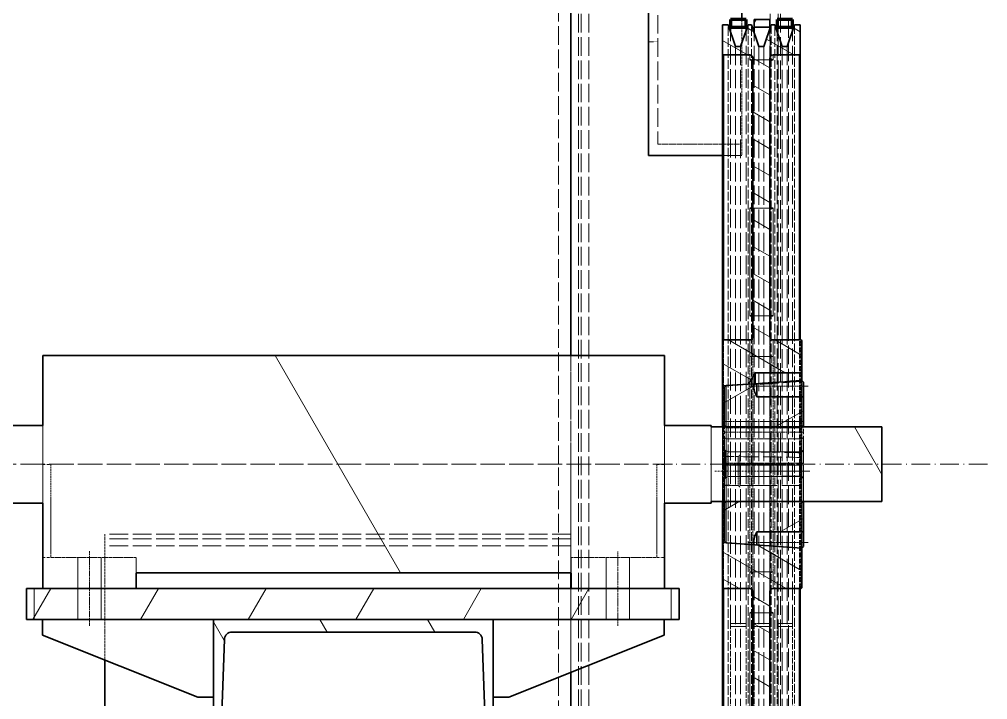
# Model space of a CAD drawing. Header units: millimetres. Extents: x 2784 to 32191, y 2597 to 23392.
# Drawn here: x 13881 to 14504, y 10090 to 10528 of the extents above; entities that cross this region are included whole.
import ezdxf

# ---------------------------------------------------------------- set-up
doc = ezdxf.new("R2010")
doc.units = ezdxf.units.MM
doc.linetypes.add('DASHDOT', pattern=[18.5, 12, -3, 0.5, -3])
doc.linetypes.add('DASHED', pattern=[15, 12, -3])

# ---------------------------------------------------------------- blocks, each defined once
blk = doc.blocks.new('A$C55E021B5')
at = {"color": 7, "linetype": 'DASHED', "lineweight": 13}
for p, q in [((585, 2140.5), (585, 0.5)), ((586.65, 2140.5), (586.65, 0.5)), ((591.64, 2140.5), (591.64, 0.5)), ((708.36, 2140.5), (708.36, 0.5)), ((713.35, 2140.5), (713.35, 0.5)), ((715, 2140.5), (715, 0.5)), ((728, 1070.5), (728, 2074.5)), ((720, 1070.5), (720, 1972.93)), ((720, 1968.48), (720, 172.52)), ((664, 1584.7), (664, 1276.61)), ((580, 1356.9), (580, 403.04)), ((577.28, 967.91), (577.28, 1349.51)), ((587.28, 967.91), (587.28, 1349.26)), ((592.04, 967.9), (592.04, 1350.23)), ((602.04, 967.9), (602.04, 1348.54)), ((607.19, 967.9), (607.19, 1349.77)), ((617.19, 967.9), (617.19, 1349)), ((580.73, 1339.5), (580.73, 801.5)), ((583.93, 1339.5), (583.93, 801.5)), ((595.73, 1339.5), (595.73, 801.5)), ((598.93, 1339.5), (598.93, 801.5)), ((610.73, 1339.5), (610.73, 801.5)), ((613.93, 1339.5), (613.93, 801.5)), ((720, 168.07), (720, 1070.5)), ((728, 66.5), (728, 1070.5)), ((720, 1025.5), (1020, 1025.5)), ((720, 1022.5), (1020, 1022.5)), ((720, 1018.03), (1020, 1018.03))]:
    blk.add_line(p, q, dxfattribs=at)
at = {"color": 7, "lineweight": 35}
for p, q in [((720, 2070.5), (720, 1140.5)), ((670, 1577.38), (670, 1269.29)), ((1070.34, 990.5), (650.34, 990.5)), ((1070.34, 970.5), (650.34, 970.5)), ((720, 936.5), (720, 70.5))]:
    blk.add_line(p, q, dxfattribs=at)
at = {"color": 7, "lineweight": 35, "ltscale": 0.367477}
blk.add_line((610, 1577.38), (610, 1356.89), dxfattribs=at)
at = {"color": 7, "lineweight": 35, "ltscale": 0.031333}
for p, q in [((572.33, 1353.3), (572.33, 1334.5)), ((622.33, 1353.3), (622.33, 1334.5))]:
    blk.add_line(p, q, dxfattribs=at)
at = {"color": 7, "lineweight": 35, "ltscale": 0.006083}
for p, q in [((572.33, 1353.3), (575.98, 1353.3)), ((618.68, 1353.3), (622.33, 1353.3))]:
    blk.add_line(p, q, dxfattribs=at)
at = {"color": 7, "linetype": 'DASHED', "lineweight": 13, "ltscale": 0.471333}
for p, q in [((575.98, 1353.3), (575.98, 1070.5)), ((588.68, 1070.5), (588.68, 1353.3)), ((590.98, 1353.3), (590.98, 1070.5)), ((603.68, 1070.5), (603.68, 1353.3)), ((605.98, 1353.3), (605.98, 1070.5)), ((618.68, 1070.5), (618.68, 1353.3)), ((575.98, 1070.5), (575.98, 787.7)), ((588.68, 787.7), (588.68, 1070.5)), ((590.98, 1070.5), (590.98, 787.7)), ((603.68, 787.7), (603.68, 1070.5)), ((605.98, 1070.5), (605.98, 787.7)), ((618.68, 787.7), (618.68, 1070.5))]:
    blk.add_line(p, q, dxfattribs=at)
at = {"color": 7, "lineweight": 35, "ltscale": 0.024325}
for p, q in [((580.73, 1339.5), (575.98, 1353.3)), ((583.93, 1339.5), (588.68, 1353.3)), ((595.73, 1339.5), (590.98, 1353.3)), ((598.93, 1339.5), (603.68, 1353.3)), ((610.73, 1339.5), (605.98, 1353.3)), ((613.93, 1339.5), (618.68, 1353.3))]:
    blk.add_line(p, q, dxfattribs=at)
at = {"color": 7, "lineweight": 35, "ltscale": 0.016666}
for p, q in [((577.28, 1356.9), (587.28, 1356.9)), ((607.19, 1356.89), (617.19, 1356.89)), ((577.28, 1351.9), (587.28, 1351.9)), ((607.19, 1351.89), (617.19, 1351.89)), ((719.76, 1000.5), (719.76, 990.5)), ((999.76, 1000.5), (999.76, 990.5)), ((950, 920.5), (960, 920.5))]:
    blk.add_line(p, q, dxfattribs=at)
at = {"color": 7, "lineweight": 35, "ltscale": 0.008333}
for p, q in [((577.28, 1356.9), (577.28, 1351.9)), ((587.28, 1356.9), (587.28, 1351.9)), ((592.04, 1356.89), (592.04, 1351.89)), ((602.04, 1356.89), (602.04, 1351.89)), ((1059.76, 1140.5), (1054.76, 1140.5))]:
    blk.add_line(p, q, dxfattribs=at)
at = {"color": 7, "lineweight": 140, "ltscale": 0.008333}
for p, q in [((577.28, 1351.9), (577.28, 1356.9)), ((587.28, 1356.9), (587.28, 1351.9))]:
    blk.add_line(p, q, dxfattribs=at)
at = {"color": 7, "lineweight": 140, "ltscale": 0.016666}
for p, q in [((577.28, 1356.9), (587.28, 1356.9)), ((607.19, 1356.89), (617.19, 1356.89)), ((587.28, 1351.9), (577.28, 1351.9)), ((617.19, 1351.89), (607.19, 1351.89))]:
    blk.add_line(p, q, dxfattribs=at)
at = {"color": 7, "lineweight": 35, "ltscale": 0.003833}
for p, q in [((588.68, 1353.3), (590.98, 1353.3)), ((603.68, 1353.3), (605.98, 1353.3))]:
    blk.add_line(p, q, dxfattribs=at)
at = {"color": 7, "lineweight": 35, "ltscale": 0.016667}
for p, q in [((592.04, 1356.89), (602.04, 1356.89)), ((592.04, 1351.89), (602.04, 1351.89)), ((720, 1000.5), (720, 990.5)), ((720, 1000.5), (720, 990.5)), ((760, 920.5), (770, 920.5))]:
    blk.add_line(p, q, dxfattribs=at)
at = {"color": 7, "lineweight": 13, "ltscale": 0.004374}
blk.add_line((602.04, 1354.62), (600.73, 1356.89), dxfattribs=at)
at = {"color": 7, "lineweight": 35, "ltscale": 0.008334}
for p, q in [((607.19, 1356.89), (607.19, 1351.89)), ((617.19, 1356.89), (617.19, 1351.89)), ((664.76, 1140.5), (659.76, 1140.5))]:
    blk.add_line(p, q, dxfattribs=at)
at = {"color": 7, "lineweight": 140, "ltscale": 0.008334}
for p, q in [((607.19, 1351.89), (607.19, 1356.89)), ((617.19, 1356.89), (617.19, 1351.89))]:
    blk.add_line(p, q, dxfattribs=at)
at = {"color": 7, "linetype": 'DASHED', "lineweight": 13, "ltscale": 0.146009}
blk.add_line((610, 1356.89), (610, 1269.29), dxfattribs=at)
at = {"color": 7, "lineweight": 13, "ltscale": 0.008252}
blk.add_line((576.61, 1351.45), (572.33, 1348.97), dxfattribs=at)
at = {"color": 7, "lineweight": 35, "ltscale": 0.003974}
blk.add_line((577.28, 1349.51), (577.28, 1351.9), dxfattribs=at)
at = {"color": 7, "lineweight": 35, "ltscale": 0.004389}
blk.add_line((587.28, 1349.26), (587.28, 1351.9), dxfattribs=at)
at = {"color": 7, "lineweight": 35, "ltscale": 0.002779}
blk.add_line((592.04, 1350.23), (592.04, 1351.89), dxfattribs=at)
at = {"color": 7, "lineweight": 35, "ltscale": 0.005583}
blk.add_line((602.04, 1348.54), (602.04, 1351.89), dxfattribs=at)
at = {"color": 7, "lineweight": 13, "ltscale": 0.008589}
blk.add_line((606.61, 1351.45), (602.15, 1348.87), dxfattribs=at)
at = {"color": 7, "lineweight": 35, "ltscale": 0.003532}
blk.add_line((607.19, 1349.77), (607.19, 1351.89), dxfattribs=at)
at = {"color": 7, "lineweight": 35, "ltscale": 0.004823}
blk.add_line((617.19, 1349), (617.19, 1351.89), dxfattribs=at)
at = {"color": 7, "lineweight": 13, "ltscale": 0.034078}
blk.add_line((594.1, 1344.22), (576.39, 1334), dxfattribs=at)
at = {"color": 7, "lineweight": 13, "ltscale": 0.030661}
blk.add_line((622.33, 1343.2), (606.39, 1334), dxfattribs=at)
at = {"color": 7, "linetype": 'DASHED', "lineweight": 13, "ltscale": 0.01}
blk.add_line((670, 1342.53), (664, 1342.53), dxfattribs=at)
at = {"color": 7, "lineweight": 35, "ltscale": 0.001178}
for p, q in [((572.83, 1334), (572.33, 1334.5)), ((621.83, 1334), (622.33, 1334.5)), ((571.33, 1150), (571.83, 1150.5)), ((622.33, 1150), (621.83, 1150.5)), ((571.33, 991), (571.83, 990.5)), ((622.33, 991), (621.83, 990.5))]:
    blk.add_line(p, q, dxfattribs=at)
at = {"color": 7, "lineweight": 35, "ltscale": 0.306667}
for p, q in [((572.33, 1150.5), (572.33, 1334.5)), ((572.33, 806.5), (572.33, 990.5))]:
    blk.add_line(p, q, dxfattribs=at)
at = {"color": 7, "lineweight": 35, "ltscale": 0.028333}
for p, q in [((572.83, 1334), (589.83, 1334)), ((604.83, 1334), (621.83, 1334)), ((604.83, 1150.5), (621.83, 1150.5)), ((604.83, 990.5), (621.83, 990.5))]:
    blk.add_line(p, q, dxfattribs=at)
at = {"color": 7, "lineweight": 35, "ltscale": 0.305833}
for p, q in [((572.83, 1150.5), (572.83, 1334)), ((621.83, 1334), (621.83, 1150.5)), ((572.83, 807), (572.83, 990.5)), ((621.83, 990.5), (621.83, 807))]:
    blk.add_line(p, q, dxfattribs=at)
at = {"color": 7, "lineweight": 35, "ltscale": 0.005328}
for p, q in [((580.73, 1339.5), (583.93, 1339.5)), ((595.73, 1339.5), (598.93, 1339.5)), ((610.73, 1339.5), (613.93, 1339.5))]:
    blk.add_line(p, q, dxfattribs=at)
at = {"color": 7, "lineweight": 13, "ltscale": 0.00509}
for p, q in [((589.83, 1334), (589.83, 1330.95)), ((604.83, 1334), (604.83, 1330.95))]:
    blk.add_line(p, q, dxfattribs=at)
at = {"color": 7, "lineweight": 35, "ltscale": 0.3075}
for p, q in [((622.33, 1334.5), (622.33, 1150)), ((622.33, 991), (622.33, 806.5))]:
    blk.add_line(p, q, dxfattribs=at)
at = {"color": 7, "linetype": 'DASHED', "lineweight": 13, "ltscale": 0.025}
for p, q in [((604.83, 1330.95), (589.83, 1330.95)), ((604.83, 1166.08), (589.83, 1166.08)), ((589.83, 1139.78), (604.83, 1139.78)), ((589.83, 1070.5), (604.83, 1070.5)), ((589.83, 1001.22), (604.83, 1001.22)), ((604.83, 974.92), (589.83, 974.92))]:
    blk.add_line(p, q, dxfattribs=at)
at = {"color": 7, "lineweight": 35, "ltscale": 0.299167}
for p, q in [((591.83, 1332), (591.83, 1152.5)), ((602.83, 1332), (602.83, 1152.5)), ((591.83, 988.5), (591.83, 809)), ((602.83, 988.5), (602.83, 809))]:
    blk.add_line(p, q, dxfattribs=at)
at = {"color": 7, "lineweight": 13, "ltscale": 0.02117}
for p, q in [((602.83, 1331.94), (591.83, 1325.59)), ((602.83, 1314.62), (591.83, 1308.27)), ((602.83, 1297.3), (591.83, 1290.95)), ((602.83, 1279.98), (591.83, 1273.63)), ((602.83, 1262.66), (591.83, 1256.31)), ((602.83, 1245.34), (591.83, 1238.99)), ((602.83, 1228.02), (591.83, 1221.67)), ((602.83, 1210.7), (591.83, 1204.35)), ((602.83, 1193.38), (591.83, 1187.03)), ((602.83, 1176.06), (591.83, 1169.7)), ((602.83, 985.53), (591.83, 979.18)), ((602.83, 968.21), (591.83, 961.86)), ((602.83, 950.89), (591.83, 944.54)), ((602.83, 933.57), (591.83, 927.22))]:
    blk.add_line(p, q, dxfattribs=at)
at = {"color": 7, "linetype": 'DASHED', "lineweight": 13, "ltscale": 0.09}
for p, q in [((664, 1276.61), (610, 1276.61)), ((720, 990.5), (720, 936.5)), ((720, 990.5), (720, 936.5))]:
    blk.add_line(p, q, dxfattribs=at)
at = {"color": 7, "linetype": 'DASHED', "lineweight": 13, "ltscale": 0.020547}
blk.add_line((610, 1269.29), (622.33, 1269.29), dxfattribs=at)
at = {"color": 7, "lineweight": 35, "ltscale": 0.079453}
blk.add_line((622.33, 1269.29), (670, 1269.29), dxfattribs=at)
at = {"color": 7, "lineweight": 13, "ltscale": 0.11547}
for p, q in [((589.83, 1235.36), (589.83, 1166.08)), ((604.83, 1235.36), (604.83, 1166.08)), ((589.83, 974.92), (589.83, 905.64)), ((604.83, 974.92), (604.83, 905.64))]:
    blk.add_line(p, q, dxfattribs=at)
at = {"color": 7, "lineweight": 35, "ltscale": 0.003333}
for p, q in [((591.83, 1235.36), (589.83, 1235.36)), ((604.83, 1235.36), (602.83, 1235.36))]:
    blk.add_line(p, q, dxfattribs=at)
at = {"color": 7, "linetype": 'DASHED', "lineweight": 13, "ltscale": 0.018333}
blk.add_line((602.83, 1235.36), (591.83, 1235.36), dxfattribs=at)
at = {"color": 7, "linetype": 'DASHED', "lineweight": 13, "ltscale": 1.71661e-05}
blk.add_line((602.83, 1234.36), (602.83, 1234.35), dxfattribs=at)
at = {"color": 7, "linetype": 'DASHED', "lineweight": 13, "ltscale": 1.79291e-05}
blk.add_line((602.83, 1165.07), (602.83, 1165.08), dxfattribs=at)
at = {"color": 7, "lineweight": 13, "ltscale": 0.021177}
blk.add_line((602.83, 1158.74), (591.82, 1152.38), dxfattribs=at)
at = {"color": 7, "lineweight": 13, "ltscale": 0.033172}
blk.add_line((588.56, 1150.5), (571.33, 1140.55), dxfattribs=at)
at = {"color": 7, "lineweight": 35, "ltscale": 0.034333}
blk.add_line((571.33, 1150), (571.33, 1129.4), dxfattribs=at)
at = {"color": 7, "linetype": 'DASHED', "lineweight": 13, "ltscale": 0.133333}
for p, q in [((571.83, 1070.5), (571.83, 1150.5)), ((621.83, 1150.5), (621.83, 1070.5)), ((571.83, 990.5), (571.83, 1070.5)), ((621.83, 1070.5), (621.83, 990.5))]:
    blk.add_line(p, q, dxfattribs=at)
at = {"color": 7, "lineweight": 35, "ltscale": 0.03}
for p, q in [((571.83, 1150.5), (589.83, 1150.5)), ((571.83, 990.5), (589.83, 990.5))]:
    blk.add_line(p, q, dxfattribs=at)
at = {"color": 7, "linetype": 'DASHED', "lineweight": 13, "ltscale": 0.266666}
for p, q in [((572.33, 990.5), (572.33, 1150.5)), ((572.83, 990.5), (572.83, 1150.5)), ((621.83, 1150.5), (621.83, 990.5))]:
    blk.add_line(p, q, dxfattribs=at)
at = {"color": 7, "lineweight": 13, "ltscale": 0.070334}
blk.add_line((618.56, 1150.5), (582.02, 1129.4), dxfattribs=at)
at = {"color": 7, "linetype": 'DASHED', "lineweight": 13, "ltscale": 0.017863}
for p, q in [((589.83, 1150.5), (589.83, 1139.78)), ((604.83, 1150.5), (604.83, 1139.78)), ((571.33, 1065.18), (571.33, 1075.9)), ((589.83, 1001.22), (589.83, 990.5)), ((604.83, 1001.22), (604.83, 990.5))]:
    blk.add_line(p, q, dxfattribs=at)
at = {"color": 7, "linetype": 'DASHED', "lineweight": 13, "ltscale": 0.017363}
for p, q in [((591.83, 1152.5), (591.83, 1142.08)), ((602.83, 1142.08), (602.83, 1152.5)), ((591.83, 998.92), (591.83, 988.5)), ((602.83, 988.5), (602.83, 998.92))]:
    blk.add_line(p, q, dxfattribs=at)
at = {"color": 7, "linetype": 'DASHED', "lineweight": 13, "ltscale": 0.265}
blk.add_line((622.33, 1150), (622.33, 991), dxfattribs=at)
at = {"color": 7, "lineweight": 35, "ltscale": 0.048552}
for p, q in [((622.33, 1150), (622.33, 1120.87)), ((622.33, 1020.13), (622.33, 991))]:
    blk.add_line(p, q, dxfattribs=at)
at = {"color": 7, "linetype": 'DASHED', "lineweight": 13, "ltscale": 0.001917}
for p, q in [((591.83, 1140.93), (591.83, 1142.08)), ((602.83, 1142.08), (602.83, 1140.93)), ((591.83, 998.92), (591.83, 1000.07)), ((602.83, 1000.07), (602.83, 998.92))]:
    blk.add_line(p, q, dxfattribs=at)
at = {"color": 7, "linetype": 'DASHED', "lineweight": 13, "ltscale": 0.11547}
for p, q in [((591.83, 1140.93), (591.83, 1071.65)), ((602.83, 1071.65), (602.83, 1140.93)), ((589.83, 1139.78), (589.83, 1070.5)), ((604.83, 1139.78), (604.83, 1070.5)), ((589.83, 1070.5), (589.83, 1001.22)), ((591.83, 1069.35), (591.83, 1000.07)), ((602.83, 1000.07), (602.83, 1069.35)), ((604.83, 1070.5), (604.83, 1001.22))]:
    blk.add_line(p, q, dxfattribs=at)
at = {"color": 7, "lineweight": 35, "ltscale": 0.075}
for p, q in [((659.76, 1140.5), (659.76, 1095.5)), ((1059.76, 1140.5), (1059.76, 1095.5))]:
    blk.add_line(p, q, dxfattribs=at)
at = {"color": 7, "lineweight": 35, "ltscale": 0.091666}
for p, q in [((664.76, 1140.5), (719.76, 1140.5)), ((659.76, 1045.5), (659.76, 990.5)), ((1059.76, 1045.5), (1059.76, 990.5))]:
    blk.add_line(p, q, dxfattribs=at)
at = {"color": 7, "lineweight": 35, "ltscale": 0.466666}
for p, q in [((999.76, 1140.5), (719.76, 1140.5)), ((999.76, 1000.5), (719.76, 1000.5))]:
    blk.add_line(p, q, dxfattribs=at)
at = {"color": 7, "linetype": 'DASHED', "lineweight": 13, "ltscale": 0.233333}
blk.add_line((720, 1140.5), (720, 1000.5), dxfattribs=at)
at = {"color": 7, "lineweight": 13, "ltscale": 0.26943}
blk.add_line((910.41, 1140.5), (829.58, 1000.5), dxfattribs=at)
at = {"color": 7, "lineweight": 35, "ltscale": 0.091667}
blk.add_line((999.76, 1140.5), (1054.76, 1140.5), dxfattribs=at)
at = {"color": 7, "lineweight": 13, "ltscale": 0.035271}
blk.add_line((622.33, 1135.35), (604, 1124.77), dxfattribs=at)
at = {"color": 7, "lineweight": 35, "ltscale": 0.008295}
blk.add_line((571.33, 1124.42), (571.33, 1129.4), dxfattribs=at)
at = {"color": 7, "lineweight": 35, "ltscale": 0.05}
for p, q in [((601.33, 1129.4), (571.33, 1129.4)), ((600.32, 1113.98), (570.32, 1113.98)), ((659.76, 1095.5), (629.76, 1095.5)), ((1089.76, 1095.5), (1059.76, 1095.5)), ((659.76, 1045.5), (629.76, 1045.5)), ((1089.76, 1045.5), (1059.76, 1045.5)), ((600.32, 1027.02), (570.32, 1027.02))]:
    blk.add_line(p, q, dxfattribs=at)
at = {"color": 7, "lineweight": 35, "ltscale": 0.011715}
blk.add_line((601.33, 1122.37), (601.33, 1129.4), dxfattribs=at)
at = {"color": 7, "lineweight": 35, "ltscale": 0.014164}
blk.add_line((605.58, 1122.04), (601.33, 1129.4), dxfattribs=at)
at = {"color": 7, "lineweight": 35, "ltscale": 0.002388}
for p, q in [((570.32, 1123.4), (571.32, 1124.42)), ((571.32, 1016.58), (570.32, 1017.6))]:
    blk.add_line(p, q, dxfattribs=at)
at = {"color": 7, "lineweight": 35, "ltscale": 0.003135}
for p, q in [((570.32, 1121.52), (570.32, 1123.4)), ((570.32, 1017.6), (570.32, 1019.48))]:
    blk.add_line(p, q, dxfattribs=at)
at = {"color": 7, "linetype": 'DASHED', "lineweight": 13, "ltscale": 0.077148}
for p, q in [((571.32, 1124.42), (571.32, 1078.13)), ((571.32, 1062.87), (571.32, 1016.58))]:
    blk.add_line(p, q, dxfattribs=at)
at = {"color": 7, "linetype": 'DASHED', "lineweight": 13, "ltscale": 0.000899887}
blk.add_line((571.33, 1123.88), (571.33, 1124.42), dxfattribs=at)
at = {"color": 7, "linetype": 'DASHED', "lineweight": 13, "ltscale": 0.079979}
blk.add_line((571.33, 1075.9), (571.33, 1123.88), dxfattribs=at)
at = {"color": 7, "lineweight": 35, "ltscale": 0.001388}
for p, q in [((600.32, 1121.52), (600.32, 1122.35)), ((600.32, 1018.65), (600.32, 1019.48))]:
    blk.add_line(p, q, dxfattribs=at)
at = {"color": 7, "linetype": 'DASHED', "lineweight": 13, "ltscale": 0.001122}
blk.add_line((601.33, 1121.7), (601.33, 1122.37), dxfattribs=at)
at = {"color": 7, "lineweight": 35, "ltscale": 0.029736}
for p, q in [((620.12, 1121.09), (602.32, 1122.33)), ((620.12, 1019.91), (602.32, 1018.67))]:
    blk.add_line(p, q, dxfattribs=at)
at = {"color": 7, "lineweight": 35, "ltscale": 0.027986}
blk.add_line((622.33, 1120.87), (605.58, 1122.04), dxfattribs=at)
at = {"color": 7, "linetype": 'DASHDOT', "lineweight": 13, "ltscale": 0.064356}
for p, q in [((605.72, 1120.81), (567.1, 1120.81)), ((605.72, 1020.19), (567.1, 1020.19))]:
    blk.add_line(p, q, dxfattribs=at)
at = {"color": 7, "lineweight": 35, "ltscale": 0.012563}
for p, q in [((570.32, 1113.98), (570.32, 1121.52)), ((600.32, 1113.98), (600.32, 1121.52)), ((570.32, 1019.48), (570.32, 1027.02)), ((600.32, 1019.48), (600.32, 1027.02))]:
    blk.add_line(p, q, dxfattribs=at)
at = {"color": 7, "lineweight": 13, "ltscale": 0.035902}
blk.add_line((621.12, 1110.27), (602.47, 1121.04), dxfattribs=at)
at = {"color": 7, "lineweight": 35, "ltscale": 0.002357}
for p, q in [((621.12, 1120.09), (620.12, 1121.09)), ((571.32, 1094.5), (570.32, 1095.5)), ((620.12, 1094.5), (621.12, 1095.5)), ((571.32, 1046.5), (570.32, 1045.5)), ((620.12, 1046.5), (621.12, 1045.5)), ((621.12, 1020.91), (620.12, 1019.91))]:
    blk.add_line(p, q, dxfattribs=at)
at = {"color": 7, "linetype": 'DASHED', "lineweight": 13, "ltscale": 0.069381}
for p, q in [((620.12, 1121.09), (620.12, 1079.46)), ((620.12, 1061.54), (620.12, 1019.91))]:
    blk.add_line(p, q, dxfattribs=at)
at = {"color": 7, "lineweight": 35, "ltscale": 0.040979}
for p, q in [((621.12, 1120.09), (621.12, 1095.5)), ((621.12, 1045.5), (621.12, 1020.91))]:
    blk.add_line(p, q, dxfattribs=at)
at = {"color": 7, "lineweight": 35, "ltscale": 0.043948}
for p, q in [((622.33, 1120.87), (622.33, 1094.5)), ((622.33, 1046.5), (622.33, 1020.13))]:
    blk.add_line(p, q, dxfattribs=at)
at = {"color": 7, "lineweight": 35, "ltscale": 0.030797}
for p, q in [((570.32, 1095.5), (570.32, 1113.98)), ((570.32, 1027.02), (570.32, 1045.5))]:
    blk.add_line(p, q, dxfattribs=at)
at = {"color": 7, "lineweight": 13, "ltscale": 0.034848}
blk.add_line((588.43, 1094.5), (570.32, 1104.95), dxfattribs=at)
at = {"color": 7, "linetype": 'DASHED', "lineweight": 13, "ltscale": 0.084666}
for p, q in [((621.12, 1098.08), (570.32, 1098.08)), ((570.32, 1091.08), (621.12, 1091.08))]:
    blk.add_line(p, q, dxfattribs=at)
at = {"color": 7, "lineweight": 35, "ltscale": 0.08}
blk.add_line((519.76, 1094.5), (519.76, 1046.5), dxfattribs=at)
at = {"color": 7, "lineweight": 35, "ltscale": 0.183334}
for p, q in [((629.76, 1094.5), (519.76, 1094.5)), ((629.76, 1046.5), (519.76, 1046.5)), ((660, 970.5), (770, 970.5))]:
    blk.add_line(p, q, dxfattribs=at)
at = {"color": 7, "lineweight": 13, "ltscale": 0.058957}
blk.add_line((537.45, 1094.5), (519.76, 1063.87), dxfattribs=at)
at = {"color": 7, "lineweight": 35, "ltscale": 0.001192}
for p, q in [((570.32, 1095.5), (570.32, 1094.78)), ((621.12, 1095.5), (621.12, 1094.78))]:
    blk.add_line(p, q, dxfattribs=at)
at = {"color": 7, "lineweight": 35, "ltscale": 0.000474167}
for p, q in [((570.32, 1094.5), (570.32, 1094.78)), ((621.12, 1094.78), (621.12, 1094.5))]:
    blk.add_line(p, q, dxfattribs=at)
at = {"color": 7, "lineweight": 35, "ltscale": 0.000709258}
for p, q in [((570.32, 1094.78), (570.64, 1094.5)), ((620.81, 1094.5), (621.12, 1094.78))]:
    blk.add_line(p, q, dxfattribs=at)
at = {"color": 7, "linetype": 'DASHED', "lineweight": 13, "ltscale": 0.005708}
for p, q in [((570.32, 1091.08), (570.32, 1094.5)), ((621.12, 1094.5), (621.12, 1091.08))]:
    blk.add_line(p, q, dxfattribs=at)
at = {"color": 7, "linetype": 'DASHED', "lineweight": 13, "ltscale": 0.005485}
for p, q in [((570.32, 1087.78), (570.32, 1091.08)), ((621.12, 1091.08), (621.12, 1087.78))]:
    blk.add_line(p, q, dxfattribs=at)
at = {"color": 7, "linetype": 'DASHED', "lineweight": 13, "ltscale": 0.001537}
for p, q in [((570.64, 1094.5), (571.32, 1093.88)), ((620.12, 1093.88), (620.81, 1094.5))]:
    blk.add_line(p, q, dxfattribs=at)
at = {"color": 7, "linetype": 'DASHED', "lineweight": 13, "ltscale": 0.001032}
for p, q in [((571.32, 1094.5), (571.32, 1093.88)), ((620.12, 1094.5), (620.12, 1093.88))]:
    blk.add_line(p, q, dxfattribs=at)
at = {"color": 7, "lineweight": 35, "ltscale": 0.081334}
for p, q in [((571.32, 1094.5), (620.12, 1094.5)), ((571.32, 1046.5), (620.12, 1046.5))]:
    blk.add_line(p, q, dxfattribs=at)
at = {"color": 7, "linetype": 'DASHED', "lineweight": 13, "ltscale": 0.081334}
for p, q in [((571.32, 1093.88), (620.12, 1093.88)), ((620.12, 1086.88), (571.32, 1086.88)), ((571.32, 1071.1), (620.12, 1071.1)), ((620.12, 1069.9), (571.32, 1069.9))]:
    blk.add_line(p, q, dxfattribs=at)
at = {"color": 7, "linetype": 'DASHED', "lineweight": 13, "ltscale": 0.031874}
blk.add_line((622.33, 1094.5), (622.33, 1075.38), dxfattribs=at)
at = {"color": 7, "lineweight": 35, "ltscale": 0.001667}
for p, q in [((629.76, 1095.5), (629.76, 1094.5)), ((570.32, 1046.5), (570.32, 1045.5)), ((621.12, 1046.5), (621.12, 1045.5)), ((629.76, 1046.5), (629.76, 1045.5))]:
    blk.add_line(p, q, dxfattribs=at)
at = {"color": 7, "linetype": 'DASHED', "lineweight": 13, "ltscale": 0.04}
for p, q in [((629.76, 1094.5), (629.76, 1070.5)), ((629.76, 1070.5), (629.76, 1046.5))]:
    blk.add_line(p, q, dxfattribs=at)
at = {"color": 7, "linetype": 'DASHED', "lineweight": 13, "ltscale": 0.041667}
for p, q in [((659.76, 1095.5), (659.76, 1070.5)), ((1059.76, 1095.5), (1059.76, 1070.5)), ((659.76, 1070.5), (659.76, 1045.5)), ((1059.76, 1070.5), (1059.76, 1045.5))]:
    blk.add_line(p, q, dxfattribs=at)
at = {"color": 7, "linetype": 'DASHED', "lineweight": 13, "ltscale": 0.027808}
for p, q in [((570.32, 1087.78), (570.32, 1071.1)), ((621.12, 1087.78), (621.12, 1071.1))]:
    blk.add_line(p, q, dxfattribs=at)
at = {"color": 7, "linetype": 'DASHED', "lineweight": 13, "ltscale": 0.002246}
for p, q in [((571.32, 1086.88), (570.32, 1087.78)), ((621.12, 1087.78), (620.12, 1086.88))]:
    blk.add_line(p, q, dxfattribs=at)
at = {"color": 7, "linetype": 'DASHED', "lineweight": 13, "ltscale": 0.026302}
for p, q in [((571.32, 1086.88), (571.32, 1071.1)), ((620.12, 1086.88), (620.12, 1071.1))]:
    blk.add_line(p, q, dxfattribs=at)
at = {"color": 7, "linetype": 'DASHED', "lineweight": 13, "ltscale": 0.002946}
for p, q in [((571.57, 1078.44), (570.32, 1079.69)), ((570.32, 1061.31), (571.57, 1062.56))]:
    blk.add_line(p, q, dxfattribs=at)
at = {"color": 7, "linetype": 'DASHED', "lineweight": 13, "ltscale": 0.000621756}
for p, q in [((571.57, 1077.86), (571.32, 1078.13)), ((571.32, 1062.87), (571.57, 1063.14))]:
    blk.add_line(p, q, dxfattribs=at)
at = {"color": 7, "linetype": 'DASHED', "lineweight": 13, "ltscale": 0.000966644}
for p, q in [((571.57, 1078.44), (571.57, 1077.86)), ((571.57, 1063.14), (571.57, 1062.56))]:
    blk.add_line(p, q, dxfattribs=at)
at = {"color": 7, "linetype": 'DASHED', "lineweight": 13, "ltscale": 0.013229}
for p, q in [((571.57, 1078.44), (571.57, 1070.5)), ((571.57, 1070.5), (571.57, 1062.56))]:
    blk.add_line(p, q, dxfattribs=at)
at = {"color": 7, "linetype": 'DASHED', "lineweight": 13, "ltscale": 0.068234}
for p, q in [((571.57, 1078.44), (612.51, 1078.44)), ((571.57, 1062.56), (612.51, 1062.56))]:
    blk.add_line(p, q, dxfattribs=at)
at = {"color": 7, "linetype": 'DASHED', "lineweight": 13, "ltscale": 0.002457}
for p, q in [((620.12, 1079.46), (619.07, 1078.42)), ((619.07, 1062.58), (620.12, 1061.54))]:
    blk.add_line(p, q, dxfattribs=at)
at = {"color": 7, "linetype": 'DASHED', "lineweight": 13, "ltscale": 0.013207}
for p, q in [((619.07, 1070.5), (619.07, 1078.42)), ((619.07, 1062.58), (619.07, 1070.5))]:
    blk.add_line(p, q, dxfattribs=at)
at = {"color": 7, "linetype": 'DASHED', "lineweight": 13, "ltscale": 0.000447064}
for p, q in [((620.32, 1079.64), (620.12, 1079.46)), ((620.12, 1061.54), (620.32, 1061.36))]:
    blk.add_line(p, q, dxfattribs=at)
at = {"color": 7, "linetype": 'DASHED', "lineweight": 13, "ltscale": 0.000419417}
for p, q in [((620.57, 1079.61), (620.32, 1079.64)), ((620.32, 1061.36), (620.57, 1061.39))]:
    blk.add_line(p, q, dxfattribs=at)
at = {"color": 7, "linetype": 'DASHED', "lineweight": 13, "ltscale": 0.03046}
blk.add_line((620.32, 1079.64), (620.32, 1061.36), dxfattribs=at)
at = {"color": 7, "linetype": 'DASHED', "lineweight": 13, "ltscale": 0.030363}
blk.add_line((620.57, 1079.61), (620.57, 1061.39), dxfattribs=at)
at = {"color": 7, "linetype": 'DASHED', "lineweight": 13, "ltscale": 0.002388}
blk.add_line((572.31, 1074.85), (571.33, 1075.9), dxfattribs=at)
at = {"color": 7, "linetype": 'DASHED', "lineweight": 13, "ltscale": 0.015982}
blk.add_line((572.31, 1065.26), (572.31, 1074.85), dxfattribs=at)
at = {"color": 7, "linetype": 'DASHED', "lineweight": 13, "ltscale": 0.001642}
blk.add_line((611.33, 1076.37), (611.33, 1075.38), dxfattribs=at)
at = {"color": 7, "linetype": 'DASHED', "lineweight": 13, "ltscale": 0.002315}
blk.add_line((611.33, 1076.37), (612.31, 1075.38), dxfattribs=at)
at = {"color": 7, "linetype": 'DASHED', "lineweight": 13, "ltscale": 0.016862}
blk.add_line((611.33, 1065.26), (611.33, 1075.38), dxfattribs=at)
at = {"color": 7, "linetype": 'DASHED', "lineweight": 13, "ltscale": 0.006007}
blk.add_line((615.91, 1075.39), (612.31, 1075.38), dxfattribs=at)
at = {"color": 7, "linetype": 'DASHED', "lineweight": 13, "ltscale": 0.016866}
blk.add_line((612.31, 1065.26), (612.31, 1075.38), dxfattribs=at)
at = {"color": 7, "linetype": 'DASHED', "lineweight": 13, "ltscale": 0.01069}
blk.add_line((622.33, 1075.39), (615.91, 1075.39), dxfattribs=at)
at = {"color": 7, "linetype": 'DASHED', "lineweight": 13, "ltscale": 0.016855}
blk.add_line((622.33, 1075.38), (622.33, 1065.26), dxfattribs=at)
at = {"color": 7, "linetype": 'DASHDOT', "lineweight": 13}
for p, q in [((451.76, 1070.5), (1267.76, 1070.5)), ((1440.5, 1070.5), (654.5, 1070.5))]:
    blk.add_line(p, q, dxfattribs=at)
at = {"color": 7, "linetype": 'DASHDOT', "lineweight": 13, "ltscale": 0.102}
blk.add_line((627.43, 1066.07), (566.23, 1066.07), dxfattribs=at)
at = {"color": 7, "linetype": 'DASHED', "lineweight": 13, "ltscale": 0.002}
for p, q in [((570.32, 1069.9), (570.32, 1071.1)), ((621.12, 1071.1), (621.12, 1069.9))]:
    blk.add_line(p, q, dxfattribs=at)
at = {"color": 7, "linetype": 'DASHED', "lineweight": 13, "ltscale": 0.001666}
for p, q in [((570.32, 1071.1), (571.32, 1071.1)), ((571.32, 1069.9), (570.32, 1069.9)), ((620.12, 1071.1), (621.12, 1071.1)), ((621.12, 1069.9), (620.12, 1069.9))]:
    blk.add_line(p, q, dxfattribs=at)
at = {"color": 7, "linetype": 'DASHED', "lineweight": 13, "ltscale": 0.039}
for p, q in [((570.32, 1069.9), (570.32, 1046.5)), ((571.32, 1069.9), (571.32, 1046.5)), ((620.12, 1069.9), (620.12, 1046.5)), ((621.12, 1069.9), (621.12, 1046.5))]:
    blk.add_line(p, q, dxfattribs=at)
at = {"color": 7, "linetype": 'DASHDOT', "lineweight": 13, "ltscale": 0.020001}
for p, q in [((576.28, 1070.51), (588.28, 1070.51)), ((606.19, 1070.5), (618.19, 1070.5))]:
    blk.add_line(p, q, dxfattribs=at)
at = {"color": 7, "linetype": 'DASHDOT', "lineweight": 13, "ltscale": 0.02}
blk.add_line((591.04, 1070.5), (603.04, 1070.5), dxfattribs=at)
at = {"color": 7, "linetype": 'DASHED', "lineweight": 13, "ltscale": 0.008334}
for p, q in [((664.76, 1070.36), (659.76, 1070.36)), ((664.76, 1010.5), (659.76, 1010.5))]:
    blk.add_line(p, q, dxfattribs=at)
at = {"color": 7, "linetype": 'DASHED', "lineweight": 13, "ltscale": 0.099773}
for p, q in [((664.76, 1070.36), (664.76, 1010.5)), ((1054.76, 1070.36), (1054.76, 1010.5))]:
    blk.add_line(p, q, dxfattribs=at)
at = {"color": 7, "linetype": 'DASHED', "lineweight": 13, "ltscale": 0.008333}
for p, q in [((1059.76, 1070.36), (1054.76, 1070.36)), ((1059.76, 1010.5), (1054.76, 1010.5))]:
    blk.add_line(p, q, dxfattribs=at)
at = {"color": 7, "linetype": 'DASHED', "lineweight": 13, "ltscale": 0.015517}
blk.add_line((571.33, 1055.87), (571.33, 1065.18), dxfattribs=at)
at = {"color": 7, "linetype": 'DASHED', "lineweight": 13, "ltscale": 0.013954}
blk.add_line((572.31, 1056.89), (572.31, 1065.26), dxfattribs=at)
at = {"color": 7, "linetype": 'DASHED', "lineweight": 13, "ltscale": 0.014016}
blk.add_line((611.33, 1056.85), (611.33, 1065.26), dxfattribs=at)
at = {"color": 7, "linetype": 'DASHED', "lineweight": 13, "ltscale": 0.014167}
blk.add_line((612.31, 1056.76), (612.31, 1065.26), dxfattribs=at)
at = {"color": 7, "linetype": 'DASHED', "lineweight": 13, "ltscale": 0.013846}
blk.add_line((622.33, 1065.26), (622.33, 1056.96), dxfattribs=at)
at = {"color": 7, "linetype": 'DASHED', "lineweight": 13, "ltscale": 0.002363}
blk.add_line((571.33, 1055.87), (572.31, 1056.89), dxfattribs=at)
at = {"color": 7, "linetype": 'DASHED', "lineweight": 13, "ltscale": 0.065504}
blk.add_line((571.33, 1016.56), (571.33, 1055.87), dxfattribs=at)
at = {"color": 7, "linetype": 'DASHED', "lineweight": 13, "ltscale": 0.030414}
blk.add_line((611.33, 1056.76), (593.08, 1056.76), dxfattribs=at)
at = {"color": 7, "linetype": 'DASHED', "lineweight": 13, "ltscale": 0.00229}
blk.add_line((612.31, 1056.86), (611.33, 1055.9), dxfattribs=at)
at = {"color": 7, "linetype": 'DASHED', "lineweight": 13, "ltscale": 0.001587}
blk.add_line((611.33, 1056.85), (611.33, 1055.9), dxfattribs=at)
at = {"color": 7, "linetype": 'DASHED', "lineweight": 13, "ltscale": 0.002314}
blk.add_line((612.31, 1056.76), (611.33, 1055.78), dxfattribs=at)
at = {"color": 7, "linetype": 'DASHED', "lineweight": 13, "ltscale": 0.000201416}
blk.add_line((611.33, 1055.78), (611.33, 1055.9), dxfattribs=at)
at = {"color": 7, "linetype": 'DASHED', "lineweight": 13, "ltscale": 0.016697}
blk.add_line((622.33, 1056.76), (612.31, 1056.76), dxfattribs=at)
at = {"color": 7, "linetype": 'DASHED', "lineweight": 13, "ltscale": 0.017489}
blk.add_line((622.33, 1056.99), (622.33, 1046.5), dxfattribs=at)
at = {"color": 7, "lineweight": 13, "ltscale": 0.018387}
blk.add_line((621.12, 1040.98), (611.57, 1046.5), dxfattribs=at)
at = {"color": 7, "lineweight": 13, "ltscale": 0.028836}
blk.add_line((585.31, 1027.02), (570.32, 1035.67), dxfattribs=at)
at = {"color": 7, "linetype": 'DASHED', "lineweight": 13, "ltscale": 0.041666}
blk.add_line((720, 1025.5), (720, 1000.5), dxfattribs=at)
at = {"color": 7, "linetype": 'DASHED', "lineweight": 13, "ltscale": 0.135}
blk.add_line((1020, 1025.5), (1020, 944.5), dxfattribs=at)
at = {"color": 7, "lineweight": 35, "ltscale": 0.085207}
blk.add_line((622.33, 1020.13), (571.33, 1016.56), dxfattribs=at)
at = {"color": 7, "lineweight": 13, "ltscale": 0.0553}
blk.add_line((600.06, 1018.57), (571.33, 1001.98), dxfattribs=at)
at = {"color": 7, "lineweight": 35, "ltscale": 0.042608}
blk.add_line((571.33, 1016.56), (571.33, 991), dxfattribs=at)
at = {"color": 7, "lineweight": 13, "ltscale": 0.078696}
blk.add_line((622.33, 1014.11), (581.44, 990.5), dxfattribs=at)
at = {"color": 7, "linetype": 'DASHED', "lineweight": 13, "ltscale": 0.091666}
blk.add_line((719.76, 1010.5), (664.76, 1010.5), dxfattribs=at)
at = {"color": 7, "linetype": 'DASHED', "lineweight": 13, "ltscale": 0.033333}
for p, q in [((682.26, 1010.5), (682.26, 990.5)), ((697.26, 1010.5), (697.26, 990.5)), ((1022.26, 1010.5), (1022.26, 990.5)), ((1037.26, 1010.5), (1037.26, 990.5))]:
    blk.add_line(p, q, dxfattribs=at)
at = {"color": 7, "linetype": 'DASHDOT', "lineweight": 13, "ltscale": 0.080001}
for p, q in [((689.76, 966.5), (689.76, 1014.5)), ((1029.76, 1014.5), (1029.76, 966.5))]:
    blk.add_line(p, q, dxfattribs=at)
at = {"color": 7, "linetype": 'DASHED', "lineweight": 13, "ltscale": 0.016667}
for p, q in [((719.76, 1010.5), (719.76, 1000.5)), ((999.76, 1010.5), (999.76, 1000.5)), ((602.04, 967.9), (592.04, 967.9)), ((602.04, 966.08), (592.04, 966.08))]:
    blk.add_line(p, q, dxfattribs=at)
at = {"color": 7, "linetype": 'DASHED', "lineweight": 13, "ltscale": 0.091667}
blk.add_line((1054.76, 1010.5), (999.76, 1010.5), dxfattribs=at)
at = {"color": 7, "lineweight": 13, "ltscale": 0.020961}
blk.add_line((622.33, 996.79), (611.44, 990.5), dxfattribs=at)
at = {"color": 7, "lineweight": 35, "ltscale": 0.033334}
for p, q in [((650.34, 970.5), (650.34, 990.5)), ((1070.34, 970.5), (1070.34, 990.5))]:
    blk.add_line(p, q, dxfattribs=at)
at = {"color": 7, "linetype": 'DASHED', "lineweight": 13, "ltscale": 0.033334}
for p, q in [((655.34, 970.5), (655.34, 990.5)), ((682.26, 990.5), (682.26, 970.5)), ((697.26, 990.5), (697.26, 970.5)), ((1022.26, 990.5), (1022.26, 970.5)), ((1037.26, 990.5), (1037.26, 970.5)), ((1065.34, 990.5), (1065.34, 970.5))]:
    blk.add_line(p, q, dxfattribs=at)
at = {"color": 7, "lineweight": 35, "ltscale": 0.1}
for p, q in [((659.76, 990.5), (719.76, 990.5)), ((999.76, 990.5), (1059.76, 990.5))]:
    blk.add_line(p, q, dxfattribs=at)
at = {"color": 7, "lineweight": 13, "ltscale": 0.03849}
for p, q in [((719.89, 970.5), (708.34, 990.5)), ((789.17, 970.5), (777.62, 990.5)), ((858.45, 970.5), (846.91, 990.5)), ((927.73, 970.5), (916.19, 990.5)), ((997.02, 970.5), (985.47, 990.5)), ((1066.3, 970.5), (1054.75, 990.5))]:
    blk.add_line(p, q, dxfattribs=at)
at = {"color": 7, "linetype": 'DASHED', "lineweight": 13, "ltscale": 1.48773e-05}
blk.add_line((602.83, 975.92), (602.83, 975.93), dxfattribs=at)
at = {"color": 7, "linetype": 'DASHED', "lineweight": 13, "ltscale": 0.294017}
blk.add_line((577.28, 967.91), (577.28, 791.49), dxfattribs=at)
at = {"color": 7, "linetype": 'DASHED', "lineweight": 13, "ltscale": 0.016666}
for p, q in [((587.28, 967.91), (577.28, 967.91)), ((587.28, 966.08), (577.28, 966.08)), ((617.19, 967.9), (607.19, 967.9)), ((617.19, 966.08), (607.19, 966.08))]:
    blk.add_line(p, q, dxfattribs=at)
at = {"color": 7, "linetype": 'DASHED', "lineweight": 13, "ltscale": 0.293597}
blk.add_line((587.28, 967.91), (587.28, 791.75), dxfattribs=at)
at = {"color": 7, "linetype": 'DASHED', "lineweight": 13, "ltscale": 0.295199}
blk.add_line((592.04, 967.9), (592.04, 790.78), dxfattribs=at)
at = {"color": 7, "linetype": 'DASHED', "lineweight": 13, "ltscale": 0.292406}
blk.add_line((602.04, 967.9), (602.04, 792.46), dxfattribs=at)
at = {"color": 7, "linetype": 'DASHED', "lineweight": 13, "ltscale": 0.294449}
blk.add_line((607.19, 967.9), (607.19, 791.23), dxfattribs=at)
at = {"color": 7, "linetype": 'DASHED', "lineweight": 13, "ltscale": 0.293145}
blk.add_line((617.19, 967.9), (617.19, 792.01), dxfattribs=at)
at = {"color": 7, "lineweight": 13, "ltscale": 0.000871607}
blk.add_line((650.61, 970.5), (650.34, 970.95), dxfattribs=at)
at = {"color": 7, "lineweight": 35, "ltscale": 0.01666}
for p, q in [((660, 970.5), (660, 960.5)), ((1060, 970.5), (1060, 960.5))]:
    blk.add_line(p, q, dxfattribs=at)
at = {"color": 7, "lineweight": 35, "ltscale": 0.116666}
for p, q in [((770, 900.5), (770, 970.5)), ((950, 970.5), (950, 900.5))]:
    blk.add_line(p, q, dxfattribs=at)
at = {"color": 7, "lineweight": 35, "ltscale": 0.3}
blk.add_line((770, 970.5), (950, 970.5), dxfattribs=at)
at = {"color": 7, "lineweight": 35, "ltscale": 0.083327}
blk.add_line((770, 970.5), (770, 920.5), dxfattribs=at)
at = {"color": 7, "lineweight": 13, "ltscale": 0.015396}
for p, q in [((812.26, 970.5), (807.65, 962.5)), ((881.55, 970.5), (876.93, 962.5))]:
    blk.add_line(p, q, dxfattribs=at)
at = {"color": 7, "lineweight": 13, "ltscale": 0.023242}
blk.add_line((950, 969.06), (943.03, 956.99), dxfattribs=at)
at = {"color": 7, "lineweight": 35, "ltscale": 0.183333}
blk.add_line((950, 970.5), (1060, 970.5), dxfattribs=at)
at = {"color": 7, "linetype": 'DASHED', "lineweight": 13, "ltscale": 0.083327}
blk.add_line((950, 970.5), (950, 920.5), dxfattribs=at)
at = {"color": 7, "lineweight": 35, "ltscale": 0.179505}
for p, q in [((660, 960.5), (760, 920.5)), ((1060, 960.5), (960, 920.5))]:
    blk.add_line(p, q, dxfattribs=at)
at = {"color": 7, "lineweight": 35, "ltscale": 0.260021}
blk.add_line((938.01, 962.5), (781.99, 962.5), dxfattribs=at)
at = {"color": 7, "lineweight": 35, "ltscale": 0.095349}
for p, q in [((777, 957.67), (775, 900.5)), ((945, 900.5), (943, 957.67))]:
    blk.add_line(p, q, dxfattribs=at)
at = {"color": 7, "lineweight": 35, "ltscale": 0.165}
blk.add_line((1020, 944.5), (1020, 845.5), dxfattribs=at)
at = {"color": 7, "lineweight": 35, "ltscale": 0.151667}
blk.add_line((720, 936.5), (720, 845.5), dxfattribs=at)
at = {"color": 7, "lineweight": 35}
for points in [[(591.67, 1234.74), (591.51, 1234.9), (591.24, 1235.07)], [(603.41, 1235.07), (603.19, 1234.93), (602.98, 1234.74)], [(591.24, 1165.79), (591.49, 1165.63), (591.67, 1165.46)], [(591.67, 1165.46), (591.79, 1165.27), (591.83, 1165.07)], [(602.83, 1165.08), (602.87, 1165.27), (602.98, 1165.46)], [(602.98, 1165.46), (603.17, 1165.63), (603.42, 1165.79)], [(602.46, 1121.19), (602.46, 1120.44), (602.39, 1119.68), (602.28, 1119.08), (602.12, 1118.42), (601.87, 1117.6), (601.5, 1116.61), (601.02, 1115.48), (600.32, 1113.98)], [(602.46, 1019.81), (602.46, 1020.56), (602.39, 1021.32), (602.28, 1021.92), (602.12, 1022.58), (601.87, 1023.4), (601.5, 1024.39), (601.02, 1025.52), (600.32, 1027.02)], [(591.67, 975.54), (591.48, 975.36), (591.24, 975.21)], [(591.83, 975.93), (591.79, 975.73), (591.67, 975.54)], [(602.98, 975.54), (602.87, 975.73), (602.83, 975.92)], [(603.42, 975.21), (603.17, 975.36), (602.98, 975.54)]]:
    blk.add_lwpolyline(points, dxfattribs=at)
at = {"color": 7, "linetype": 'DASHED', "lineweight": 13}
for points in [[(591.2, 1140.1), (591.42, 1140.24), (591.66, 1140.47)], [(591.2, 1070.18), (591.46, 1070.01), (591.66, 1069.81)], [(571.57, 1063.14), (583.71, 1062.84), (596.03, 1062.65), (604.3, 1062.58), (612.52, 1062.56)]]:
    blk.add_lwpolyline(points, dxfattribs=at)
at = {"color": 7, "lineweight": 35}
for centre, radius, start, end in [((589.83, 1332), 2, 360, 90.00001), ((604.83, 1332), 2, 90, 180.00001), ((589.83, 1328.96), 1.98, 67.35838, 89.98146), ((589.82, 1328.95), 2, 44.77846, 67.32644), ((589.8, 1328.93), 2.03, 22.3449, 44.75908), ((589.78, 1328.92), 2.05, 0.00026, 22.33804), ((604.87, 1328.92), 2.05, 157.66196, 179.99974), ((604.86, 1328.93), 2.03, 135.24092, 157.6551), ((604.84, 1328.95), 2, 112.67356, 135.22154), ((604.83, 1328.96), 1.98, 90.01854, 112.64162), ((589.84, 1231.6), 3.76, 78.46002, 90.14883), ((590.08, 1232.67), 2.66, 64.11057, 78.87839), ((604.58, 1232.68), 2.66, 101.15224, 115.9867), ((604.82, 1231.6), 3.76, 89.84984, 101.57513), ((589.84, 1162.32), 3.77, 78.46608, 90.14269), ((590.07, 1163.39), 2.67, 64.11765, 78.87093), ((604.58, 1163.39), 2.67, 101.12907, 115.88235), ((604.82, 1162.32), 3.77, 89.85731, 101.53392), ((589.83, 1152.5), 2, 269.99999, 0.00001), ((604.83, 1152.5), 2, 180, 270.00001), ((2887.96, 33303.23), 32262.09, 265.882234, 265.93387), ((601.19, 1105.94), 16.43, 86.03031, 93.01348), ((594.09, 1120.75), 8.38, 3.01621, 10.86448), ((594.09, 1020.25), 8.38, 349.13552, 356.98379), ((589.83, 988.5), 2, 359.99999, 90), ((604.83, 988.5), 2, 89.99999, 180), ((589.84, 978.68), 3.76, 269.85335, 281.53758), ((590.08, 977.61), 2.66, 281.12329, 295.887), ((604.58, 977.61), 2.66, 244.113, 258.87671), ((604.82, 978.68), 3.76, 258.46242, 270.14665), ((781.99, 957.5), 5, 90, 178), ((938.01, 957.5), 5, 2, 90)]:
    blk.add_arc(centre, radius, start, end, dxfattribs=at)
at = {"color": 7, "linetype": 'DASHED', "lineweight": 13}
for centre, radius, start, end in [((589.47, 1141.98), 2.34, 317.80538, 339.39131), ((589.23, 1142.08), 2.59, 339.26276, 0.06409), ((591.07, 1140.95), 0.758, 320.9058, 358.63287), ((605.42, 1142.08), 2.59, 179.93591, 200.73724), ((603.58, 1140.95), 0.759, 181.38611, 219.07548), ((604.11, 1141.37), 1.43, 218.97949, 242.77375), ((605.18, 1141.98), 2.34, 200.60869, 222.19462), ((589.82, 1141.55), 1.77, 270.13514, 294.41534), ((589.83, 1143.11), 3.33, 269.86979, 282.48554), ((589.72, 1141.75), 1.99, 294.59598, 317.82333), ((590.03, 1142.32), 2.51, 282.10552, 297.88229), ((604.93, 1141.75), 1.99, 222.17667, 245.40402), ((604.63, 1142.32), 2.52, 242.12755, 257.88598), ((604.83, 1141.55), 1.77, 245.58466, 269.86486), ((604.82, 1143.11), 3.33, 257.52313, 270.12217), ((1347.83, 11578.02), 10482.94, 265.752037, 265.91644), ((604.82, 1104.89), 17.17, 87.47992, 101.74072), ((556.98, 1068.87), 17.07, 32.87753, 38.62397), ((612.49, -524.83), 1603.27, 89.76491, 89.99934), ((619.58, 1070.31), 8.13, 79.038, 82.96456), ((615.91, -822.51), 1897.9, 89.80616, 89.9998), ((589.83, 1073.83), 3.33, 269.87783, 282.47687), ((589.83, 1067.17), 3.33, 77.5228, 90.12312), ((590.03, 1073.04), 2.52, 282.11402, 297.87245), ((590.03, 1067.96), 2.52, 62.12638, 77.88897), ((590.55, 1072.09), 1.43, 297.22625, 321.02051), ((591.07, 1071.67), 0.759, 320.92452, 358.61389), ((591.07, 1069.33), 0.758, 1.36961, 39.09389), ((603.58, 1071.67), 0.759, 181.38611, 219.07548), ((603.58, 1069.33), 0.758, 140.90611, 178.63039), ((604.11, 1072.09), 1.43, 218.97949, 242.77375), ((604.11, 1068.91), 1.43, 117.21721, 141.02699), ((604.63, 1073.04), 2.52, 242.12755, 257.88598), ((604.63, 1067.96), 2.52, 102.11103, 117.87362), ((604.82, 1073.83), 3.33, 257.52313, 270.12217), ((604.82, 1067.17), 3.33, 89.87688, 102.4772), ((556.97, 1072.15), 17.09, 321.37836, 327.11848), ((612.5, 2667.24), 1604.67, 270.00049, 270.23456), ((619.57, 1070.74), 8.18, 277.04738, 280.94996), ((592.79, 2703.06), 1646.3, 269.28723, 270.01029), ((592.79, 2942.82), 1886.06, 270.00881, 270.56299), ((592.09, 3010.54), 1953.78, 270.59309, 270.88691), ((2888, -31162.86), 32262.72, 94.066136, 94.117769), ((601.19, 1035.06), 16.44, 266.98662, 273.96955), ((589.82, 999.45), 1.77, 65.57586, 89.87322), ((589.83, 997.89), 3.33, 77.52314, 90.12217), ((590.03, 998.68), 2.52, 62.12754, 77.88599), ((589.73, 999.25), 1.99, 42.16783, 65.41203), ((590.55, 999.63), 1.43, 38.97949, 62.77375), ((589.47, 999.02), 2.34, 20.59259, 42.1966), ((591.07, 1000.05), 0.759, 1.38612, 39.07548), ((589.24, 998.92), 2.59, 359.92546, 20.74739), ((603.58, 1000.05), 0.752, 142.14745, 178.73718), ((605.42, 998.92), 2.59, 159.26276, 180.06409), ((604.07, 999.67), 1.38, 118.6024, 142.16686), ((605.18, 999.02), 2.34, 137.80538, 159.39131), ((604.61, 998.73), 2.46, 102.51531, 119.11207), ((604.93, 999.25), 1.99, 114.59598, 137.82333), ((604.82, 997.9), 3.32, 89.86396, 102.92837), ((604.83, 999.45), 1.77, 90.13514, 114.41534)]:
    blk.add_arc(centre, radius, start, end, dxfattribs=at)
at = {"color": 7, "lineweight": 35}
for centre, ratio, start_param, end_param in [((589.82, 1234.35), 0.504948, 6.282503, 6.675991), ((604.84, 1234.35), 0.504401, 2.750569, 3.132309)]:
    blk.add_ellipse(centre, major_axis=(2.01, 0), ratio=ratio, start_param=start_param, end_param=end_param, dxfattribs=at)
at = {"color": 7, "linetype": 'DASHED', "lineweight": 13}
for centre, major_axis, ratio, start_param, end_param in [((635.42, 1068.46), (127.89, -1.8), 0.076774, 1.75197, 2.094593), ((635.03, 1063.31), (152.38, -1.52), 0.078624, 1.727756, 1.995786)]:
    blk.add_ellipse(centre, major_axis=major_axis, ratio=ratio, start_param=start_param, end_param=end_param, dxfattribs=at)
blk = doc.blocks.new('1')
at = {"xscale": -1}
blk.add_blockref('A$C55E021B5', (14955.73, 9171.25), dxfattribs=at)
blk = doc.blocks.new('1.')
blk.add_blockref('1', (0, 0))

msp = doc.modelspace()

# ---------------------------------------------------------------- block references
msp.add_blockref('1.', (0, 0))

doc.saveas('drawing.dxf')
